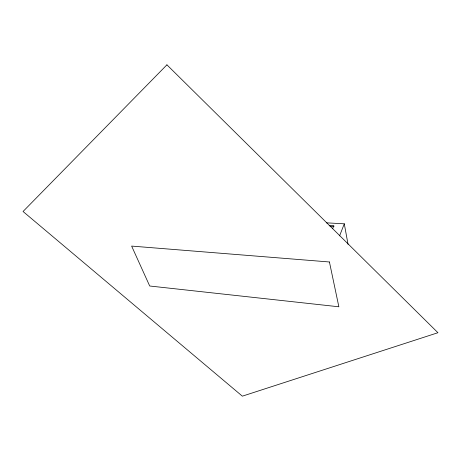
<?xml version="1.0" encoding="UTF-8"?>
<svg xmlns="http://www.w3.org/2000/svg" width="461" height="461" viewBox="0 0 461 461"><rect width="100%" height="100%" fill="white"/><g stroke="black" fill="none" stroke-linecap="round" stroke-linejoin="round"><path stroke-width="0.69" d="M339.596 235.865L344.286 223.81L326.325 222.836M332.629 228.702L333.862 225.642L329.177 225.377M330.03 226.339L334.046 226.57M344.286 223.81L348.038 244.336M166.917 64.834L23.05 211.495L242.342 396.166L437.95 332.715L166.917 64.834M329.431 261.981L131.627 246.088L149.704 286.004L338.864 306.79L329.431 261.981"/></g></svg>
